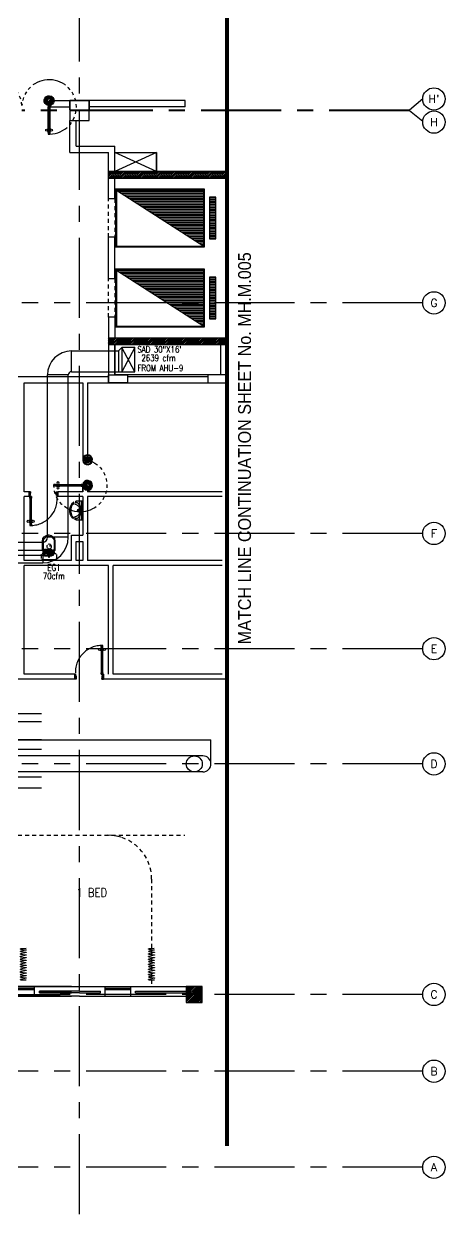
# Model space of a CAD drawing. Extents: x 417866029 to 417866302, y 43498040 to 43498122.
# Drawn here: x 417866098.64 to 417866111.78, y 43498039.82 to 43498077 of the extents above; entities that cross this region are included whole.
import ezdxf
from ezdxf.enums import TextEntityAlignment as Align

# ---------------------------------------------------------------- set-up
doc = ezdxf.new("R2010")
doc.units = 0
doc.header["$MEASUREMENT"] = 0
for name, pattern in [('CENTER2', [1.125, 0.75, -0.125, 0.125, -0.125]), ('CENTERX2', [4, 2.5, -0.5, 0.5, -0.5]), ('HIDDEN', [0.375, 0.25, -0.125]), ('HIDDEN2', [0.1875, 0.125, -0.0625])]:
    doc.linetypes.add(name, pattern=pattern)
doc.layers.get('0').update_dxf_attribs({"linetype": 'CONTINUOUS'})
for name, color, linetype in [('A_COUNTER', 7, 'CONTINUOUS'), ('A_CUBICLE_CURTAINS', 4, 'HIDDEN'), ('AX', 9, 'CONTINUOUS'), ('AX-CR', 7, 'CONTINUOUS'), ('AX-TXT', 2, 'CONTINUOUS'), ('AXES', 11, 'CENTERX2'), ('COL', 7, 'CONTINUOUS'), ('D_CURTAIN', 11, 'HIDDEN'), ('DOOR', 9, 'CONTINUOUS'), ('DUCT', 6, 'CONTINUOUS'), ('ELEV', 2, 'CONTINUOUS'), ('EXDUCT', 10, 'CONTINUOUS'), ('HAT', 11, 'CONTINUOUS'), ('HIDDEN', 9, 'HIDDEN2'), ('INSUL', 9, 'CONTINUOUS'), ('LIFTS', 9, 'CONTINUOUS'), ('Locker', 9, 'CONTINUOUS'), ('M-EGU.', 2, 'CONTINUOUS'), ('M-TEXT', 2, 'CONTINUOUS'), ('RS20', 9, 'CONTINUOUS'), ('SHAFT', 9, 'CONTINUOUS'), ('SUNI-FUR', 9, 'CONTINUOUS'), ('TXT1', 2, 'CONTINUOUS'), ('WALL', 9, 'CONTINUOUS'), ('WIN', 9, 'CONTINUOUS')]:
    doc.layers.add(name, color=color, linetype=linetype)
doc.styles.add('ROMANS', font='ROMANS.shx', dxfattribs={"width": 0.6})
doc.styles.add('RS20', font='ROMANS.shx', dxfattribs={"height": 0.2})
doc.styles.add('TTXT', font='ARIAL.TTF', dxfattribs={"width": 0.6})

# ---------------------------------------------------------------- blocks, each defined once
blk = doc.blocks.new('*X50')
at = {"color": 0}
for p, q in [((503899, 131750), (506612, 131750)), ((503977, 131700), (506612, 131700)), ((504055, 131650), (506612, 131650)), ((504132, 131600), (506612, 131600)), ((504210, 131550), (506612, 131550)), ((504288, 131500), (506612, 131500)), ((504366, 131450), (506612, 131450)), ((504444, 131400), (506612, 131400)), ((504522, 131350), (506612, 131350)), ((504600, 131300), (506612, 131300)), ((504677, 131250), (506612, 131250)), ((504755, 131200), (506612, 131200)), ((504833, 131150), (506612, 131150)), ((504911, 131100), (506612, 131100)), ((504989, 131050), (506612, 131050)), ((505067, 131000), (506612, 131000)), ((505145, 130950), (506612, 130950)), ((505222, 130900), (506612, 130900)), ((505300, 130850), (506612, 130850)), ((505378, 130800), (506612, 130800)), ((505456, 130750), (506612, 130750)), ((505534, 130700), (506612, 130700)), ((505612, 130650), (506612, 130650)), ((505690, 130600), (506612, 130600)), ((505767, 130550), (506612, 130550)), ((505845, 130500), (506612, 130500)), ((505923, 130450), (506612, 130450)), ((506001, 130400), (506612, 130400)), ((506079, 130350), (506612, 130350)), ((506157, 130300), (506612, 130300)), ((506235, 130250), (506612, 130250)), ((506312, 130200), (506612, 130200)), ((506390, 130150), (506612, 130150)), ((506468, 130100), (506612, 130100)), ((506546, 130050), (506612, 130050))]:
    blk.add_line(p, q, dxfattribs=at)
blk = doc.blocks.new('*X49')
at = {"color": 0}
for p, q in [((140176, 227700), (140376, 227700)), ((140176, 227650), (140376, 227650)), ((140176, 227600), (140376, 227600)), ((140176, 227550), (140376, 227550)), ((140176, 227500), (140376, 227500)), ((140176, 227450), (140376, 227450)), ((140176, 227400), (140376, 227400)), ((140176, 227350), (140376, 227350)), ((140176, 227300), (140376, 227300)), ((140176, 227250), (140376, 227250)), ((140176, 227200), (140376, 227200)), ((140176, 227150), (140376, 227150)), ((140176, 227100), (140376, 227100)), ((140176, 227050), (140376, 227050)), ((140176, 227000), (140376, 227000)), ((140176, 226950), (140376, 226950)), ((140176, 226900), (140376, 226900)), ((140176, 226850), (140376, 226850)), ((140176, 226800), (140376, 226800)), ((140176, 226750), (140376, 226750)), ((140176, 226700), (140376, 226700)), ((140176, 226650), (140376, 226650)), ((140176, 226600), (140376, 226600)), ((140176, 226550), (140376, 226550)), ((140176, 226500), (140376, 226500)), ((140176, 226450), (140376, 226450))]:
    blk.add_line(p, q, dxfattribs=at)
blk = doc.blocks.new('A$C272A55A0')
at = {"layer": 'DOOR', "color": 0, "linetype": 'ByBlock'}
for p, q in [((0, 900), (0, 1050)), ((50, 1050), (0, 1050)), ((0, 900), (25, 900)), ((25, 950), (50, 950)), ((25, 900), (25, 950)), ((75, 900), (25, 900)), ((25, 850), (25, 900)), ((42, 850), (25, 850)), ((58, 870), (42, 870)), ((42, 870), (42, 850)), ((50, 950), (50, 1050)), ((58, 850), (58, 870)), ((75, 850), (58, 850)), ((75, 900), (75, 850)), ((1725, 900), (1775, 900)), ((1725, 900), (1725, 850)), ((1725, 850), (1742, 850)), ((1742, 870), (1758, 870)), ((1742, 850), (1742, 870)), ((1750, 950), (1750, 1050)), ((1750, 1050), (1800, 1050)), ((1775, 950), (1750, 950)), ((1758, 870), (1758, 850)), ((1758, 850), (1775, 850)), ((1775, 900), (1775, 950)), ((1800, 900), (1775, 900)), ((1775, 850), (1775, 900)), ((1800, 1050), (1800, 900)), ((25, 50), (42, 50)), ((25, 50), (25, 0)), ((25, 0), (75, 0)), ((75, 0), (25, 0)), ((42, 50), (42, 30)), ((42, 30), (58, 30)), ((58, 50), (75, 50)), ((58, 50), (58, 30)), ((75, 50), (75, 0)), ((1718, 160), (1709, 160)), ((1709, 95), (1709, 160)), ((1718, 95), (1709, 95)), ((1725, 173), (1718, 173)), ((1718, 173), (1718, 83)), ((1718, 95), (1718, 160)), ((1725, 83), (1718, 83)), ((1742, 50), (1725, 50)), ((1725, 50), (1725, 0)), ((1775, 0), (1725, 0)), ((1725, 0), (1775, 0)), ((1742, 50), (1742, 30)), ((1758, 30), (1742, 30)), ((1775, 50), (1758, 50)), ((1758, 50), (1758, 30)), ((1775, 173), (1782, 173)), ((1775, 83), (1782, 83)), ((1775, 50), (1775, 0)), ((1782, 173), (1782, 83)), ((1782, 160), (1791, 160)), ((1782, 95), (1782, 160)), ((1782, 95), (1791, 95)), ((1791, 95), (1791, 160))]:
    blk.add_line(p, q, dxfattribs=at)
at = {"layer": 'DOOR', "color": 9, "linetype": 'ByBlock'}
for p, q in [((50, 1050), (0, 1010)), ((50, 1050), (0, 937)), ((50, 1050), (37, 950)), ((1750, 1050), (1800, 1010)), ((1750, 1050), (1800, 937)), ((1750, 1050), (1763, 950))]:
    blk.add_line(p, q, dxfattribs=at)
at = {"layer": 'DOOR', "linetype": 'ByBlock'}
for p, q in [((25, 850), (25, 50)), ((42, 850), (42, 50)), ((58, 850), (58, 50)), ((75, 50), (75, 850)), ((1725, 50), (1725, 850)), ((1742, 850), (1742, 50)), ((1758, 850), (1758, 50)), ((1775, 850), (1775, 50))]:
    blk.add_line(p, q, dxfattribs=at)
at = {"layer": 'DOOR', "color": 0, "linetype": 'ByBlock'}
for centre in [(1676, 128), (1824, 128)]:
    blk.add_circle(centre, 32.4, dxfattribs=at)
at = {"layer": 'DOOR', "color": 9, "linetype": 'ByBlock'}
for centre, radius, start, end in [((50, 1050), 54.4, 203.2074, 270), ((50, 1050), 74.4, 227.7764, 270), ((50, 1050), 94.4, 238.0182, 270), ((50, 1050), 114, 244.0838, 257.3774), ((50, 1050), 134, 248.1598, 259.28), ((50, 1050), 154, 251.1053, 256.2858), ((50, 1050), 34.4, 180, 270), ((50, 1050), 14.4, 180, 270), ((1750, 1050), 14.4, 270, 0), ((1750, 1050), 34.4, 270, 0), ((1750, 1050), 54.4, 270, 336.7926), ((1750, 1050), 74.4, 270, 312.2236), ((1750, 1050), 94.4, 270, 301.9818), ((1750, 1050), 114, 282.6226, 295.9162), ((1750, 1050), 134, 280.72, 291.8402), ((1750, 1050), 154, 283.7142, 288.8947)]:
    blk.add_arc(centre, radius, start, end, dxfattribs=at)
at = {"layer": 'DOOR', "linetype": 'HIDDEN', "ltscale": 0.5}
for centre, start, end in [((50, 851), 268.3174, 3.2965), ((1750, 851), 176.7035, 271.6826)]:
    blk.add_arc(centre, 851, start, end, dxfattribs=at)
at = {"layer": 'WALL', "linetype": 'ByBlock'}
blk.add_line((1800, 900), (1800, 1050), dxfattribs=at)
blk = doc.blocks.new('DOOR90')
at = {"layer": 'DOOR', "color": 7, "linetype": 'ByBlock'}
for p, q in [((-150, 0), (0, 0)), ((-150, 0), (-150, -25)), ((0, -50), (-114, 0)), ((0, -50), (-40, 0)), ((0, -50), (0, 0)), ((-1000, -25), (-1050, -25)), ((-1050, -75), (-1050, -25)), ((-1050, -25), (-1050, -75)), ((-1000, -75), (-1050, -75)), ((-1000, -42), (-1020, -42)), ((-1020, -42), (-1020, -58)), ((-1000, -58), (-1020, -58)), ((-1000, -25), (-1000, -42)), ((-1000, -58), (-1000, -75)), ((-878, -18), (-968, -18)), ((-968, -25), (-968, -18)), ((-968, -75), (-968, -82)), ((-878, -82), (-968, -82)), ((-955, -9), (-890, -9)), ((-955, -18), (-955, -9)), ((-955, -18), (-890, -18)), ((-955, -82), (-890, -82)), ((-955, -82), (-955, -91)), ((-955, -91), (-890, -91)), ((-890, -18), (-890, -9)), ((-890, -82), (-890, -91)), ((-878, -25), (-878, -18)), ((-878, -75), (-878, -82)), ((-200, -25), (-150, -25)), ((-200, -42), (-200, -25)), ((-180, -42), (-200, -42)), ((-200, -58), (-180, -58)), ((-200, -75), (-200, -58)), ((-150, -75), (-200, -75)), ((-180, -58), (-180, -42)), ((-150, -25), (-100, -25)), ((-150, -75), (-150, -25)), ((-100, -25), (-100, -50)), ((0, -50), (-100, -37)), ((-100, -50), (0, -50)), ((-150, -875), (-100, -875)), ((-150, -900), (-150, -875)), ((-150, -900), (0, -900)), ((0, -900), (-150, -900)), ((0, -850), (-114, -900)), ((-100, -875), (-100, -850)), ((0, -850), (-100, -863)), ((-100, -850), (0, -850)), ((0, -850), (-40, -900)), ((0, -850), (0, -900))]:
    blk.add_line(p, q, dxfattribs=at)
at = {"layer": 'DOOR', "linetype": 'ByBlock'}
for p, q in [((-200, -25), (-1000, -25)), ((-200, -42), (-1000, -42)), ((-200, -58), (-1000, -58)), ((-1000, -75), (-200, -75))]:
    blk.add_line(p, q, dxfattribs=at)
at = {"layer": 'DOOR', "color": 7, "linetype": 'ByBlock'}
for centre in [(-923, 24), (-923, -124)]:
    blk.add_circle(centre, 32.4, dxfattribs=at)
for centre, radius, start, end in [((0, -50), 154, 161.1053, 166.2858), ((0, -50), 94.4, 148.0182, 180), ((0, -50), 134, 158.1598, 169.28), ((0, -50), 114, 154.0838, 167.3774), ((0, -50), 74.4, 137.7764, 180), ((0, -50), 54.4, 113.2074, 180), ((0, -50), 34.4, 90, 180), ((0, -50), 14.4, 90, 180), ((0, -850), 154, 193.7142, 198.8947), ((0, -850), 134, 190.72, 201.8402), ((0, -850), 94.4, 180, 211.9818), ((0, -850), 74.4, 180, 222.2236), ((0, -850), 54.4, 180, 246.7926), ((0, -850), 34.4, 180, 270), ((0, -850), 14.4, 180, 270)]:
    blk.add_arc(centre, radius, start, end, dxfattribs=at)
at = {"layer": 'DOOR', "linetype": 'HIDDEN', "ltscale": 0.5}
blk.add_arc((-222, -50), 828, 178.2701, 275.003, dxfattribs=at)
blk = doc.blocks.new('3')
at = {"layer": 'SUNI-FUR', "linetype": 'Continuous'}
for p, q in [((-0.304, 0), (-0.304, -0.192)), ((0.304, 0), (-0.304, 0)), ((0.304, -0.192), (0.304, 0)), ((0.304, -0.039), (-0.304, -0.039)), ((-0.304, -0.192), (-0.254, -0.192)), ((-0.271, -0.228), (-0.271, -0.192)), ((-0.254, -0.192), (-0.239, -0.15)), ((-0.239, -0.228), (-0.239, -0.15)), ((0.032, -0.13), (-0.032, -0.13)), ((0.016, -0.021), (-0.015, -0.021)), ((0, -0.005), (0, -0.037)), ((0, -0.098), (0, -0.162)), ((0.239, -0.15), (0.254, -0.192)), ((0.239, -0.15), (0.239, -0.228)), ((0.254, -0.192), (0.304, -0.192)), ((0.271, -0.192), (0.271, -0.228))]:
    blk.add_line(p, q, dxfattribs=at)
for centre, radius in [((-0.065, -0.021), 0.0124), ((0, -0.13), 0.0325), ((0, -0.021), 0.0155), ((0.065, -0.021), 0.0124)]:
    blk.add_circle(centre, radius, dxfattribs=at)
for centre, radius, start, end in [((-0.191, -0.235), 0.0807, 174.5539, 214.673), ((-0.083, -0.16), 0.212, 214.673, 239.0867), ((-0.085, -0.267), 0.193, 117.0377, 142.6695), ((-0.187, -0.234), 0.0525, 173.0893, 213.2084), ((-0.083, -0.16), 0.18, 214.673, 239.0867), ((0.204, -0.373), 0.433, 163.2739, 167.375), ((0.104, -0.343), 0.328, 144.0392, 163.2739), ((-0.035, -0.081), 0.305, 239.0867, 256.0699), ((-0.035, -0.081), 0.272, 239.0867, 256.0699), ((-0.028, -0.365), 0.307, 103.0865, 118.1878), ((0.054, -0.312), 0.27, 118.7422, 143.0578), ((0, 0.062), 0.419, 256.0699, 270), ((-0.008, -0.528), 0.47, 89.0532, 100.9895), ((-0.012, -0.189), 0.13, 84.8536, 119.4454), ((0, -0.527), 0.469, 78.0637, 90), ((0.003, -0.228), 0.168, 61.4441, 91.1678), ((0, 0.062), 0.419, 270, 283.9301), ((-0.04, -0.297), 0.25, 35.9608, 60.2764), ((0.034, -0.367), 0.306, 62.9623, 78.0637), ((0.035, -0.081), 0.272, 283.9301, 300.9133), ((0.035, -0.081), 0.305, 283.9301, 300.9133), ((-0.104, -0.343), 0.328, 16.7261, 35.9608), ((0.085, -0.267), 0.193, 37.3305, 62.9623), ((0.089, -0.171), 0.167, 300.9133, 325.327), ((0.089, -0.171), 0.2, 300.9133, 325.327), ((-0.204, -0.373), 0.433, 12.7359, 16.7261), ((0.171, -0.228), 0.068, 325.327, 0), ((0.171, -0.228), 0.101, 325.327, 0), ((0, 0.062), 0.452, 256.0699, 270), ((0, 0.062), 0.452, 270, 283.9301)]:
    blk.add_arc(centre, radius, start, end, dxfattribs=at)
blk = doc.blocks.new('2')
at = {"layer": 'SUNI-FUR', "linetype": 'Continuous'}
for p, q in [((0.014, 0.765), (0.004, 0.765)), ((-0.185, 0.576), (-0.185, 0.3)), ((-0.159, 0.57), (-0.159, 0.32)), ((-0.065, 0.438), (-0.07, 0.406)), ((-0.07, 0.406), (-0.065, 0.375)), ((-0.005, 0.487), (-0.029, 0.481)), ((0.019, 0.481), (-0.005, 0.487)), ((0.016, 0.724), (-0.003, 0.724)), ((0.06, 0.406), (0.055, 0.438)), ((0.057, 0.377), (0.06, 0.406)), ((0.168, 0.32), (0.168, 0.57)), ((0.203, 0.3), (0.203, 0.576)), ((-0.241, 0.03), (-0.241, 0.15)), ((-0.211, 0.18), (-0.17, 0.18)), ((0.211, 0), (-0.211, 0)), ((-0.186, 0.199), (-0.186, 0.208)), ((-0.176, 0.218), (0.172, 0.218)), ((0.172, 0.189), (-0.176, 0.189)), ((-0.122, 0.237), (0.009, 0.237)), ((-0.113, 0.279), (0.008, 0.279)), ((-0.029, 0.331), (-0.005, 0.326)), ((-0.005, 0.326), (0.019, 0.331)), ((0.001, 0.279), (0.123, 0.279)), ((0.008, 0.279), (0.001, 0.279)), ((0.009, 0.237), (0.14, 0.237)), ((0.174, 0.18), (0.211, 0.18)), ((0.174, 0.18), (0.174, 0.18)), ((0.182, 0.208), (0.182, 0.199)), ((0.241, 0.15), (0.241, 0.03))]:
    blk.add_line(p, q, dxfattribs=at)
blk.add_circle((0.002, 0.087), 0.0184, dxfattribs=at)
for centre, radius, start, end in [((0.004, 0.576), 0.189, 90, 180), ((0.014, 0.576), 0.189, 0, 90), ((-0.005, 0.57), 0.154, 90, 180), ((0.013, 0.412), 0.082, 141.0758, 161.504), ((0.013, 0.401), 0.082, 198.496, 218.9242), ((-0.007, 0.537), 0.112, 239.4234, 302.9162), ((0.002, 0.421), 0.0682, 117.1532, 141.0758), ((0.014, 0.57), 0.154, 0, 90), ((-0.012, 0.421), 0.0682, 38.9242, 62.8468), ((-0.023, 0.412), 0.082, 18.496, 38.9242), ((-0.029, 0.406), 0.0901, 321.0758, 341.504), ((-0.211, 0.15), 0.03, 90, 180), ((-0.211, 0.03), 0.03, 180, 270), ((-0.176, 0.208), 0.01, 90, 180), ((-0.176, 0.199), 0.01, 180, 270), ((-0.122, 0.3), 0.063, 180, 270), ((-0.201, -0.252), 0.433, 79.7535, 85.8109), ((-0.116, 0.322), 0.0432, 183.5129, 273.5129), ((0.075, 1.126), 0.973, 258.1938, 265.7347), ((0.002, 0.392), 0.0682, 218.9242, 242.8468), ((-0.07, 1.126), 0.973, 274.2653, 281.8062), ((-0.012, 0.392), 0.0682, 297.1532, 321.0758), ((0.125, 0.322), 0.0432, 266.4871, 356.4871), ((0.206, -0.252), 0.433, 94.1891, 100.2465), ((0.14, 0.3), 0.063, 270, 0), ((0.172, 0.208), 0.01, 0, 90), ((0.172, 0.199), 0.01, 270, 0), ((0.211, 0.15), 0.03, 0, 90), ((0.211, 0.03), 0.03, 270, 0)]:
    blk.add_arc(centre, radius, start, end, dxfattribs=at)
blk = doc.blocks.new('C')
at = {"layer": 'D_CURTAIN'}
for points in [[(0.229, 0.077), (0.229, 0.077, 0.848601), (0.219, 0.076), (0.202, -0.062, -0.855925), (0.192, -0.063), (0.167, 0.072, 0.866955), (0.157, 0.072), (0.144, -0.065, -0.843142), (0.134, -0.066), (0.099, 0.077, 0.845318), (0.089, 0.076), (0.076, -0.066, -0.842227), (0.066, -0.067), (0.029, 0.079, 0.837896), (0.019, 0.078), (0.004, -0.065, -0.84563), (-0.006, -0.065), (-0.04, 0.078, 0.842014), (-0.049, 0.078), (-0.065, -0.063, -0.866148), (-0.075, -0.063), (-0.099, 0.074, 0.854133), (-0.109, 0.074), (-0.129, -0.066, -0.838104), (-0.139, -0.067), (-0.17, 0.077, 0.84026), (-0.18, 0.077), (-0.183, -0.071)], [(0.639, -0.068), (0.628, 0.076, 0.848601), (0.618, 0.076), (0.601, -0.063, -0.855925), (0.591, -0.063), (0.566, 0.071, 0.866955), (0.556, 0.071), (0.542, -0.066, -0.843142), (0.533, -0.066), (0.497, 0.076, 0.845318), (0.488, 0.075), (0.474, -0.067, -0.842227), (0.465, -0.068), (0.427, 0.078, 0.837896), (0.417, 0.078), (0.403, -0.065, -0.84563), (0.393, -0.066), (0.359, 0.078, 0.842014), (0.349, 0.077), (0.334, -0.063, -0.866148), (0.324, -0.064), (0.299, 0.074, 0.854133), (0.29, 0.073), (0.27, -0.067, -0.838104), (0.26, -0.067), (0.229, 0.077, 0.84026), (0.219, 0.076)]]:
    blk.add_lwpolyline(points, format="xyb", dxfattribs=at)
blk = doc.blocks.new('AXL')
at = {"layer": 'AX-CR'}
blk.add_circle((-350, 0), 350, dxfattribs=at)
at = {"layer": 'AX-TXT', "style": 'ROMANS'}
blk.add_attdef('AX', text='', height=250, dxfattribs=at).set_placement((-350, 0), align=Align.MIDDLE)
blk = doc.blocks.new('*X62')
at = {"color": 0}
for p, q in [((197839, 138813), (198025, 139000)), ((197839, 138866), (197972, 139000)), ((197839, 138919), (197919, 139000)), ((197839, 138972), (197866, 139000)), ((197879, 138800), (198079, 139000)), ((197932, 138800), (198132, 139000)), ((197985, 138800), (198185, 139000)), ((198038, 138800), (198238, 139000)), ((198091, 138800), (198291, 139000)), ((198144, 138800), (198344, 139000)), ((198197, 138800), (198397, 139000)), ((198250, 138800), (198450, 139000)), ((198303, 138800), (198503, 139000)), ((198356, 138800), (198556, 139000)), ((198409, 138800), (198609, 139000)), ((198462, 138800), (198662, 139000)), ((198515, 138800), (198715, 139000)), ((198568, 138800), (198768, 139000)), ((198621, 138800), (198821, 139000)), ((198674, 138800), (198874, 139000)), ((198727, 138800), (198927, 139000)), ((198780, 138800), (198980, 139000)), ((198833, 138800), (199033, 139000)), ((198886, 138800), (199086, 139000)), ((198939, 138800), (199139, 139000)), ((198992, 138800), (199192, 139000)), ((199045, 138800), (199245, 139000)), ((199098, 138800), (199298, 139000)), ((199151, 138800), (199351, 139000)), ((199204, 138800), (199404, 139000)), ((199257, 138800), (199457, 139000)), ((199310, 138800), (199510, 139000)), ((199363, 138800), (199563, 139000)), ((199416, 138800), (199616, 139000)), ((199469, 138800), (199669, 139000)), ((199523, 138800), (199723, 139000)), ((199576, 138800), (199776, 139000)), ((199629, 138800), (199829, 139000)), ((199682, 138800), (199882, 139000)), ((199735, 138800), (199935, 139000)), ((199788, 138800), (199988, 139000)), ((199841, 138800), (200041, 139000)), ((199894, 138800), (200094, 139000)), ((199947, 138800), (200147, 139000)), ((200000, 138800), (200200, 139000)), ((200053, 138800), (200253, 139000)), ((200106, 138800), (200306, 139000)), ((200159, 138800), (200359, 139000)), ((200212, 138800), (200412, 139000)), ((200265, 138800), (200465, 139000)), ((200318, 138800), (200518, 139000)), ((200371, 138800), (200571, 139000)), ((200424, 138800), (200624, 139000)), ((200477, 138800), (200677, 139000)), ((200530, 138800), (200730, 139000)), ((200583, 138800), (200783, 139000)), ((200636, 138800), (200836, 139000)), ((200689, 138800), (200889, 139000)), ((200742, 138800), (200942, 139000)), ((200795, 138800), (200995, 139000)), ((200848, 138800), (201048, 139000)), ((200901, 138800), (201101, 139000)), ((200954, 138800), (201154, 139000)), ((201007, 138800), (201207, 139000)), ((201060, 138800), (201260, 139000)), ((201114, 138800), (201314, 139000)), ((201167, 138800), (201367, 139000)), ((201220, 138800), (201420, 139000)), ((201273, 138800), (201473, 139000)), ((201326, 138800), (201526, 139000)), ((201379, 138800), (201539, 138960)), ((201432, 138800), (201539, 138907)), ((201485, 138800), (201539, 138854))]:
    blk.add_line(p, q, dxfattribs=at)
blk = doc.blocks.new('*X61')
at = {"color": 0}
for p, q in [((197839, 143639), (197999, 143800)), ((197839, 143692), (197946, 143800)), ((197839, 143745), (197893, 143800)), ((197853, 143600), (198053, 143800)), ((197906, 143600), (198106, 143800)), ((197959, 143600), (198159, 143800)), ((198012, 143600), (198212, 143800)), ((198065, 143600), (198265, 143800)), ((198118, 143600), (198318, 143800)), ((198171, 143600), (198371, 143800)), ((198224, 143600), (198424, 143800)), ((198277, 143600), (198477, 143800)), ((198330, 143600), (198530, 143800)), ((198383, 143600), (198583, 143800)), ((198436, 143600), (198636, 143800)), ((198489, 143600), (198689, 143800)), ((198542, 143600), (198742, 143800)), ((198595, 143600), (198795, 143800)), ((198648, 143600), (198848, 143800)), ((198701, 143600), (198901, 143800)), ((198754, 143600), (198954, 143800)), ((198807, 143600), (199007, 143800)), ((198860, 143600), (199060, 143800)), ((198913, 143600), (199113, 143800)), ((198966, 143600), (199166, 143800)), ((199019, 143600), (199219, 143800)), ((199072, 143600), (199272, 143800)), ((199125, 143600), (199325, 143800)), ((199178, 143600), (199378, 143800)), ((199231, 143600), (199431, 143800)), ((199284, 143600), (199484, 143800)), ((199337, 143600), (199537, 143800)), ((199390, 143600), (199590, 143800)), ((199443, 143600), (199643, 143800)), ((199497, 143600), (199697, 143800)), ((199550, 143600), (199750, 143800)), ((199603, 143600), (199803, 143800)), ((199656, 143600), (199856, 143800)), ((199709, 143600), (199909, 143800)), ((199762, 143600), (199962, 143800)), ((199815, 143600), (200015, 143800)), ((199868, 143600), (200068, 143800)), ((199921, 143600), (200121, 143800)), ((199974, 143600), (200174, 143800)), ((200027, 143600), (200227, 143800)), ((200080, 143600), (200280, 143800)), ((200133, 143600), (200333, 143800)), ((200186, 143600), (200386, 143800)), ((200239, 143600), (200439, 143800)), ((200292, 143600), (200492, 143800)), ((200345, 143600), (200545, 143800)), ((200398, 143600), (200598, 143800)), ((200451, 143600), (200651, 143800)), ((200504, 143600), (200704, 143800)), ((200557, 143600), (200757, 143800)), ((200610, 143600), (200810, 143800)), ((200663, 143600), (200863, 143800)), ((200716, 143600), (200916, 143800)), ((200769, 143600), (200969, 143800)), ((200822, 143600), (201022, 143800)), ((200875, 143600), (201075, 143800)), ((200928, 143600), (201128, 143800)), ((200981, 143600), (201181, 143800)), ((201034, 143600), (201234, 143800)), ((201088, 143600), (201288, 143800)), ((201141, 143600), (201341, 143800)), ((201194, 143600), (201394, 143800)), ((201247, 143600), (201447, 143800)), ((201300, 143600), (201500, 143800)), ((201353, 143600), (201539, 143786)), ((201406, 143600), (201539, 143733)), ((201459, 143600), (201539, 143680)), ((201512, 143600), (201539, 143627))]:
    blk.add_line(p, q, dxfattribs=at)
blk = doc.blocks.new('C5')
at = {"layer": 'HAT', "linetype": 'ByBlock'}
h = blk.add_hatch(dxfattribs=at)
h.set_pattern_fill('ANSI31', color=256, scale=300, style=0)
h.set_pattern_definition([(45, (-223356.182, -51411.005), (-26.516504, 26.516504), [])])
h.paths.add_polyline_path([(300, 300), (0, 300), (0, 0), (300, 0)])
h.paths.add_polyline_path([(600, 300), (300, 300), (300, 0), (600, 0)])
at = {"layer": 'COL'}
blk.add_lwpolyline([(600, 300), (0, 300), (0, 0), (600, 0)], close=True, dxfattribs=at)
blk = doc.blocks.new('*X125')
at = {"color": 0}
for p, q in [((84179, 10675), (84665, 11161)), ((84179, 10729), (84612, 11161)), ((84179, 10782), (84559, 11161)), ((84179, 10835), (84506, 11161)), ((84179, 10888), (84453, 11161)), ((84179, 10941), (84400, 11161)), ((84179, 10994), (84347, 11161)), ((84179, 11047), (84294, 11161)), ((84179, 11100), (84240, 11161)), ((84179, 11153), (84187, 11161)), ((84218, 10661), (84679, 11122)), ((84271, 10661), (84679, 11069)), ((84324, 10661), (84679, 11016)), ((84377, 10661), (84679, 10963)), ((84430, 10661), (84679, 10910)), ((84483, 10661), (84679, 10857)), ((84536, 10661), (84679, 10804)), ((84589, 10661), (84679, 10751)), ((84642, 10661), (84679, 10698))]:
    blk.add_line(p, q, dxfattribs=at)

msp = doc.modelspace()

# ---------------------------------------------------------------- hatches: boundary and pattern name
at = {"layer": 'HAT'}
h = msp.add_hatch(dxfattribs=at)
h.set_pattern_fill('ANSI31', color=256, scale=300, style=0)
h.set_pattern_definition([(45, (-31.85, 39.768), (-26.5165042945, 26.5165042945), [])])
h.paths.add_polyline_path([(417866104.205, 43498053.886), (417866103.955, 43498053.886), (417866103.955, 43498054.136, -0.414214)])
h.paths.add_polyline_path([(417866103.955, 43498054.136), (417866103.955, 43498053.886), (417866103.705, 43498053.886, -0.414214)])
h.paths.add_polyline_path([(417866103.705, 43498053.886), (417866103.955, 43498053.886), (417866103.955, 43498053.636, -0.414214)])
h.paths.add_polyline_path([(417866103.955, 43498053.886), (417866104.205, 43498053.886, -0.414214), (417866103.955, 43498053.636)])

# ---------------------------------------------------------------- linework, layer by layer
at = {"layer": 'A_COUNTER'}
for p, q in [((417866100.624, 43498063.436), (417866100.474, 43498063.436)), ((417866092.654, 43498054.636), (417866104.475, 43498054.636)), ((417866104.225, 43498054.136), (417866096.774, 43498054.136)), ((417866104.225, 43498053.636), (417866096.774, 43498053.636))]:
    msp.add_line(p, q, dxfattribs=at)
msp.add_arc((417866104.225, 43498053.888), 0.25, 270, 90, dxfattribs=at)
at = {"layer": 'A_CUBICLE_CURTAINS', "ltscale": 0.5}
for p, q in [((417866086.524, 43498051.659), (417866103.654, 43498051.659)), ((417866102.624, 43498050.291), (417866102.624, 43498046.936))]:
    msp.add_line(p, q, dxfattribs=at)
msp.add_arc((417866101.256, 43498050.291), 1.368, 0, 90, dxfattribs=at)
at = {"layer": 'AXES'}
for p, q in [((417866100.374, 43498039.822), (417866100.374, 43498118.3)), ((417866111.081, 43498074.656), (417866110.664, 43498074.306)), ((417866110.664, 43498074.306), (417866098.574, 43498074.306)), ((417866110.664, 43498074.286), (417866098.574, 43498074.286)), ((417866111.081, 43498073.954), (417866110.664, 43498074.286)), ((417866111.081, 43498068.286), (417866098.574, 43498068.286)), ((417866111.081, 43498061.086), (417866098.574, 43498061.086)), ((417866111.081, 43498057.486), (417866098.574, 43498057.486)), ((417866111.081, 43498053.886), (417866098.574, 43498053.886)), ((417866029.482, 43498046.686), (417866099.774, 43498046.686)), ((417866111.081, 43498046.686), (417866099.774, 43498046.686)), ((417866111.081, 43498044.286), (417866090.174, 43498044.286)), ((417866111.081, 43498044.286), (417866098.574, 43498044.286)), ((417866111.081, 43498041.286), (417866096.774, 43498041.286)), ((417866111.081, 43498041.286), (417866096.774, 43498041.286))]:
    msp.add_line(p, q, dxfattribs=at)
at = {"layer": 'COL'}
for p, q in [((417866103.704, 43498046.936), (417866103.704, 43498046.436)), ((417866104.204, 43498046.936), (417866103.704, 43498046.936)), ((417866104.204, 43498046.436), (417866104.204, 43498046.936)), ((417866103.704, 43498046.436), (417866104.204, 43498046.436))]:
    msp.add_line(p, q, dxfattribs=at)
for points in [[(417866101.274, 43498072.386), (417866101.274, 43498072.186), (417866104.974, 43498072.186), (417866104.974, 43498072.386)], [(417866101.274, 43498067.186), (417866101.274, 43498066.986), (417866104.974, 43498066.986), (417866104.974, 43498067.186)]]:
    msp.add_lwpolyline(points, close=True, dxfattribs=at)
at = {"layer": 'DUCT', "linetype": 'ByBlock'}
for p, q in [((417866101.587, 43498066.786), (417866101.697, 43498066.896)), ((417866102.097, 43498066.136), (417866101.697, 43498066.896)), ((417866102.097, 43498066.896), (417866101.697, 43498066.136)), ((417866100.124, 43498066.786), (417866101.587, 43498066.786)), ((417866100.124, 43498066.136), (417866100.124, 43498066.786)), ((417866101.587, 43498066.786), (417866101.587, 43498066.136)), ((417866099.374, 43498060.965), (417866099.374, 43498066.036)), ((417866100.024, 43498066.036), (417866099.374, 43498066.036)), ((417866100.024, 43498060.965), (417866100.024, 43498066.036)), ((417866100.124, 43498066.136), (417866101.697, 43498066.136)), ((417866100.024, 43498060.965), (417866099.374, 43498060.965)), ((417866090.507, 43498060.815), (417866099.224, 43498060.815)), ((417866099.224, 43498060.815), (417866099.224, 43498060.165)), ((417866090.557, 43498060.165), (417866099.224, 43498060.165)), ((417866091.562, 43498055.461), (417866099.191, 43498055.461)), ((417866091.562, 43498055.211), (417866099.191, 43498055.211)), ((417866090.577, 43498054.647), (417866099.191, 43498054.647)), ((417866090.577, 43498054.347), (417866099.191, 43498054.347)), ((417866094.342, 43498054.347), (417866099.191, 43498054.347))]:
    msp.add_line(p, q, dxfattribs=at)
msp.add_lwpolyline([(417866101.697, 43498066.896), (417866101.697, 43498066.136), (417866102.097, 43498066.136), (417866102.097, 43498066.896)], close=True, dxfattribs=at)
for centre, radius, start, end in [((417866100.124, 43498066.036), 0.75, 90, 180), ((417866100.124, 43498066.036), 0.1, 90, 180), ((417866099.224, 43498060.965), 0.15, 270, 0), ((417866099.224, 43498060.965), 0.8, 270, 0)]:
    msp.add_arc(centre, radius, start, end, dxfattribs=at)
at = {"layer": 'ELEV', "linetype": 'CENTER2', "const_width": 0.12}
msp.add_lwpolyline([(417866104.975, 43498041.953), (417866104.975, 43498108.962)], dxfattribs=at)
at = {"layer": 'EXDUCT', "linetype": 'ByBlock'}
for p, q in [((417866094.583, 43498060.409), (417866099.566, 43498060.409)), ((417866094.595, 43498060.558), (417866099.566, 43498060.558)), ((417866099.566, 43498060.409), (417866099.566, 43498060.558)), ((417866099.191, 43498053.475), (417866088.343, 43498053.475)), ((417866099.191, 43498053.125), (417866088.343, 43498053.125))]:
    msp.add_line(p, q, dxfattribs=at)
at = {"layer": 'HIDDEN'}
for p, q in [((417866101.274, 43498070.336), (417866101.274, 43498071.536)), ((417866101.474, 43498071.536), (417866101.474, 43498070.336)), ((417866101.274, 43498067.836), (417866101.274, 43498069.036)), ((417866101.474, 43498069.036), (417866101.474, 43498067.836))]:
    msp.add_line(p, q, dxfattribs=at)
at = {"layer": 'INSUL'}
for p, q in [((417866099.124, 43498046.786), (417866100.124, 43498046.786)), ((417866099.124, 43498046.736), (417866099.124, 43498046.786)), ((417866099.124, 43498046.736), (417866100.124, 43498046.736)), ((417866100.374, 43498046.786), (417866099.127, 43498046.786)), ((417866100.374, 43498046.736), (417866099.127, 43498046.736)), ((417866100.374, 43498046.786), (417866101.027, 43498046.786)), ((417866100.374, 43498046.736), (417866101.027, 43498046.736)), ((417866100.624, 43498046.786), (417866101.027, 43498046.786)), ((417866100.624, 43498046.736), (417866101.027, 43498046.736)), ((417866101.027, 43498046.736), (417866101.027, 43498046.786)), ((417866101.027, 43498046.736), (417866101.027, 43498046.786)), ((417866102.124, 43498046.786), (417866103.704, 43498046.786)), ((417866102.124, 43498046.736), (417866102.124, 43498046.786)), ((417866102.124, 43498046.736), (417866103.704, 43498046.736))]:
    msp.add_line(p, q, dxfattribs=at)
at = {"layer": 'LIFTS'}
for p, q in [((417866101.524, 43498071.811), (417866104.249, 43498070.061)), ((417866101.524, 43498069.311), (417866104.249, 43498067.561))]:
    msp.add_line(p, q, dxfattribs=at)
for points in [[(417866101.499, 43498070.036), (417866104.274, 43498070.036), (417866104.274, 43498071.836), (417866101.499, 43498071.836)], [(417866101.524, 43498070.061), (417866104.249, 43498070.061), (417866104.249, 43498071.811), (417866101.524, 43498071.811)], [(417866104.424, 43498070.286), (417866104.624, 43498070.286), (417866104.624, 43498071.586), (417866104.424, 43498071.586)], [(417866101.499, 43498069.336), (417866101.499, 43498067.536), (417866104.274, 43498067.536), (417866104.274, 43498069.336)], [(417866101.524, 43498069.311), (417866101.524, 43498067.561), (417866104.249, 43498067.561), (417866104.249, 43498069.311)], [(417866104.424, 43498067.786), (417866104.624, 43498067.786), (417866104.624, 43498069.086), (417866104.424, 43498069.086)]]:
    msp.add_lwpolyline(points, close=True, dxfattribs=at)
at = {"layer": 'Locker', "color": 0, "linetype": 'ByBlock', "ltscale": 0.3}
msp.add_line((417866104.475, 43498053.888), (417866104.475, 43498054.636), dxfattribs=at)
at = {"layer": 'M-EGU.', "linetype": 'HIDDEN'}
for p, q in [((417866099.276, 43498060.593), (417866099.496, 43498060.593)), ((417866099.276, 43498060.373), (417866099.276, 43498060.593)), ((417866099.476, 43498060.393), (417866099.296, 43498060.573)), ((417866099.386, 43498060.483), (417866099.476, 43498060.573)), ((417866099.496, 43498060.593), (417866099.496, 43498060.373)), ((417866099.496, 43498060.373), (417866099.276, 43498060.373))]:
    msp.add_line(p, q, dxfattribs=at)
at = {"layer": 'M-EGU.'}
for p, q in [((417866099.296, 43498060.573), (417866099.476, 43498060.573)), ((417866099.296, 43498060.393), (417866099.296, 43498060.573)), ((417866099.476, 43498060.573), (417866099.476, 43498060.393)), ((417866099.476, 43498060.393), (417866099.296, 43498060.393))]:
    msp.add_line(p, q, dxfattribs=at)
at = {"layer": 'SHAFT'}
for p, q in [((417866102.774, 43498072.386), (417866101.474, 43498072.986)), ((417866102.774, 43498072.986), (417866101.474, 43498072.386)), ((417866101.699, 43498072.986), (417866102.774, 43498072.986)), ((417866102.774, 43498072.386), (417866102.774, 43498072.986))]:
    msp.add_line(p, q, dxfattribs=at)
at = {"layer": 'WALL'}
for p, q in [((417866099.474, 43498074.606), (417866100.074, 43498074.606)), ((417866099.474, 43498074.406), (417866099.474, 43498074.606)), ((417866099.474, 43498074.406), (417866100.074, 43498074.406)), ((417866103.674, 43498074.606), (417866100.674, 43498074.606)), ((417866103.674, 43498074.406), (417866100.674, 43498074.406)), ((417866103.674, 43498074.406), (417866103.674, 43498074.606)), ((417866100.074, 43498072.986), (417866100.074, 43498073.986)), ((417866100.274, 43498073.186), (417866100.274, 43498073.986)), ((417866100.074, 43498072.986), (417866100.074, 43498073.186)), ((417866100.074, 43498072.986), (417866100.074, 43498073.186)), ((417866100.074, 43498072.986), (417866100.074, 43498073.186)), ((417866100.074, 43498072.986), (417866101.274, 43498072.986)), ((417866100.274, 43498073.186), (417866101.474, 43498073.186)), ((417866101.274, 43498072.386), (417866101.274, 43498072.986)), ((417866101.474, 43498072.386), (417866101.474, 43498073.186)), ((417866101.474, 43498072.986), (417866101.699, 43498072.986)), ((417866101.274, 43498071.536), (417866101.274, 43498072.186)), ((417866101.474, 43498071.536), (417866101.474, 43498072.186)), ((417866101.474, 43498071.536), (417866101.274, 43498071.536)), ((417866101.274, 43498069.036), (417866101.274, 43498070.336)), ((417866101.474, 43498070.336), (417866101.274, 43498070.336)), ((417866101.474, 43498069.036), (417866101.474, 43498070.336)), ((417866101.474, 43498069.036), (417866101.274, 43498069.036)), ((417866101.274, 43498067.836), (417866101.274, 43498067.186)), ((417866101.474, 43498067.836), (417866101.274, 43498067.836)), ((417866101.274, 43498067.686), (417866101.274, 43498067.186)), ((417866101.474, 43498067.836), (417866101.474, 43498067.186)), ((417866101.274, 43498066.986), (417866101.274, 43498065.786)), ((417866101.274, 43498066.986), (417866101.274, 43498065.786)), ((417866101.474, 43498066.986), (417866101.474, 43498066.036)), ((417866097.024, 43498065.986), (417866101.274, 43498065.986)), ((417866098.649, 43498062.386), (417866098.649, 43498065.786)), ((417866098.649, 43498065.786), (417866100.474, 43498065.786)), ((417866100.474, 43498065.786), (417866100.474, 43498063.436)), ((417866100.624, 43498065.786), (417866100.624, 43498063.436)), ((417866100.624, 43498065.786), (417866104.824, 43498065.786)), ((417866101.274, 43498065.786), (417866101.275, 43498065.786)), ((417866101.874, 43498065.986), (417866104.374, 43498065.986)), ((417866100.474, 43498062.386), (417866100.474, 43498062.536)), ((417866100.624, 43498062.536), (417866100.474, 43498062.536)), ((417866100.474, 43498062.536), (417866100.474, 43498062.386)), ((417866100.624, 43498062.536), (417866100.624, 43498062.386)), ((417866098.799, 43498062.386), (417866098.649, 43498062.386)), ((417866098.799, 43498062.236), (417866098.649, 43498062.236)), ((417866098.649, 43498060.236), (417866098.649, 43498062.236)), ((417866098.799, 43498062.236), (417866098.799, 43498062.386)), ((417866099.699, 43498062.236), (417866099.699, 43498062.386)), ((417866100.474, 43498062.386), (417866099.699, 43498062.386)), ((417866100.474, 43498062.236), (417866099.699, 43498062.236)), ((417866100.474, 43498062.236), (417866100.474, 43498061.036)), ((417866104.824, 43498062.386), (417866100.624, 43498062.386)), ((417866104.824, 43498062.236), (417866100.624, 43498062.236)), ((417866100.624, 43498062.236), (417866100.624, 43498060.236)), ((417866100.124, 43498060.236), (417866100.124, 43498061.036)), ((417866100.124, 43498061.036), (417866100.474, 43498061.036)), ((417866100.274, 43498060.236), (417866100.274, 43498060.836)), ((417866100.274, 43498060.836), (417866100.474, 43498060.836)), ((417866100.474, 43498060.836), (417866100.474, 43498060.236)), ((417866100.124, 43498060.236), (417866098.649, 43498060.236)), ((417866100.474, 43498060.236), (417866100.274, 43498060.236)), ((417866104.824, 43498060.236), (417866100.624, 43498060.236)), ((417866101.274, 43498060.086), (417866098.649, 43498060.086)), ((417866098.649, 43498056.686), (417866098.649, 43498060.086)), ((417866101.274, 43498056.686), (417866101.274, 43498060.086)), ((417866104.824, 43498060.086), (417866101.424, 43498060.086)), ((417866101.424, 43498056.686), (417866101.424, 43498060.086)), ((417866100.224, 43498056.536), (417866097.024, 43498056.536)), ((417866100.224, 43498056.686), (417866098.649, 43498056.686)), ((417866100.224, 43498056.536), (417866100.224, 43498056.686)), ((417866101.124, 43498056.536), (417866101.124, 43498056.686)), ((417866104.974, 43498056.536), (417866101.124, 43498056.536)), ((417866101.274, 43498056.686), (417866101.274, 43498056.686)), ((417866104.824, 43498056.686), (417866101.424, 43498056.686)), ((417866098.974, 43498046.936), (417866100.124, 43498046.936)), ((417866098.974, 43498046.936), (417866100.124, 43498046.936)), ((417866098.974, 43498046.636), (417866098.974, 43498046.936)), ((417866100.127, 43498046.936), (417866098.977, 43498046.936)), ((417866100.127, 43498046.936), (417866098.977, 43498046.936)), ((417866100.124, 43498046.936), (417866101.174, 43498046.936)), ((417866101.174, 43498046.636), (417866101.174, 43498046.936)), ((417866101.174, 43498046.636), (417866101.174, 43498046.936)), ((417866101.974, 43498046.936), (417866103.704, 43498046.936)), ((417866101.974, 43498046.636), (417866101.974, 43498046.936)), ((417866098.974, 43498046.636), (417866100.124, 43498046.636)), ((417866098.974, 43498046.636), (417866100.124, 43498046.636)), ((417866100.124, 43498046.636), (417866098.977, 43498046.636)), ((417866100.374, 43498046.636), (417866098.977, 43498046.636)), ((417866100.374, 43498046.636), (417866101.174, 43498046.636)), ((417866100.624, 43498046.636), (417866101.174, 43498046.636)), ((417866101.974, 43498046.636), (417866103.704, 43498046.636))]:
    msp.add_line(p, q, dxfattribs=at)
at = {"layer": 'WALL', "linetype": 'ByBlock', "ltscale": 0.3}
for points in [[(417866100.074, 43498074.606), (417866100.674, 43498074.606), (417866100.674, 43498074.306), (417866100.074, 43498074.306)], [(417866100.674, 43498074.286), (417866100.074, 43498074.286), (417866100.074, 43498073.986), (417866100.674, 43498073.986)], [(417866101.274, 43498072.386), (417866104.974, 43498072.386), (417866104.974, 43498072.186), (417866101.274, 43498072.186)], [(417866101.274, 43498066.986), (417866104.974, 43498066.986), (417866104.974, 43498067.186), (417866101.274, 43498067.186)], [(417866101.474, 43498066.986), (417866104.774, 43498066.986), (417866104.774, 43498066.036), (417866101.474, 43498066.036)]]:
    msp.add_lwpolyline(points, close=True, dxfattribs=at)
at = {"layer": 'WALL', "color": 62, "linetype": 'ByBlock', "ltscale": 0.3}
msp.add_lwpolyline([(417866101.474, 43498072.986), (417866102.774, 43498072.986), (417866102.774, 43498072.386), (417866101.474, 43498072.386)], close=True, dxfattribs=at)
at = {"layer": 'WALL'}
for points in [[(417866101.274, 43498066.036), (417866101.874, 43498066.036), (417866101.874, 43498065.786), (417866101.274, 43498065.786)], [(417866104.974, 43498066.036), (417866104.374, 43498066.036), (417866104.374, 43498065.786), (417866104.974, 43498065.786)]]:
    msp.add_lwpolyline(points, close=True, dxfattribs=at)
msp.add_circle((417866103.955, 43498053.886), 0.25, dxfattribs=at)
at = {"layer": 'WIN'}
for p, q in [((417866098.97, 43498046.936), (417866098.174, 43498046.936)), ((417866098.97, 43498046.886), (417866098.174, 43498046.886)), ((417866098.97, 43498046.836), (417866098.174, 43498046.836)), ((417866098.97, 43498046.836), (417866098.174, 43498046.836)), ((417866098.177, 43498046.836), (417866098.974, 43498046.836)), ((417866101.174, 43498046.936), (417866101.974, 43498046.936)), ((417866101.174, 43498046.886), (417866101.974, 43498046.886)), ((417866101.174, 43498046.836), (417866101.974, 43498046.836)), ((417866098.97, 43498046.636), (417866098.174, 43498046.636)), ((417866098.97, 43498046.636), (417866098.174, 43498046.636)), ((417866098.177, 43498046.636), (417866098.974, 43498046.636)), ((417866098.177, 43498046.636), (417866098.974, 43498046.636)), ((417866101.174, 43498046.636), (417866101.974, 43498046.636))]:
    msp.add_line(p, q, dxfattribs=at)

# ---------------------------------------------------------------- block references
at = {"layer": 'AX', "xscale": 0.0009999871253967285, "yscale": 0.001000002026557922, "zscale": 0.001}
for p, values in [((417866111.781, 43498074.656), {'AX': "H'"}), ((417866111.781, 43498073.936), {'AX': 'H'}), ((417866111.781, 43498068.286), {'AX': 'G'}), ((417866111.781, 43498061.086), {'AX': 'F'}), ((417866111.781, 43498057.486), {'AX': 'E'}), ((417866111.781, 43498053.886), {'AX': 'D'}), ((417866111.781, 43498046.686), {'AX': 'C'}), ((417866111.781, 43498044.286), {'AX': 'B'}), ((417866111.781, 43498041.286), {'AX': 'A'})]:
    msp.add_blockref('AXL', p, dxfattribs=at).add_auto_attribs(values)
at = {"layer": 'D_CURTAIN', "ltscale": 2, "xscale": 1.200000002980232, "yscale": 1.200000002980232, "zscale": 1.2, "rotation": 90}
for p in [(417866098.625, 43498047.358), (417866102.625, 43498047.358)]:
    msp.add_blockref('C', p, dxfattribs=at)
at = {"layer": 'DOOR', "color": 0, "linetype": 'ByBlock', "xscale": 0.0009999871253967285, "yscale": 0.001000002026557922, "zscale": 0.001}
msp.add_blockref('A$C272A55A0', (417866097.674, 43498073.556), dxfattribs=at)
at = {"layer": 'DOOR', "color": 0, "linetype": 'ByBlock', "yscale": 0.001000002026557922, "zscale": 0.001}
for p, xscale, rotation in [((417866100.624, 43498062.536), -0.0009999871253967285, 180), ((417866098.799, 43498062.386), 0.001000002026557922, 90)]:
    msp.add_blockref('DOOR90', p, dxfattribs=dict(at, xscale=xscale, rotation=rotation))
at = {"layer": 'HAT', "xscale": 0.0009999871253967285, "yscale": 0.001000002026557922, "zscale": 0.001}
for name, p in [('C5', (417866100.074, 43498074.306)), ('C5', (417866100.074, 43498073.986)), ('*X61', (417865903.435, 43497928.587)), ('*X62', (417865903.435, 43497928.187)), ('*X125', (417866019.524, 43498035.775))]:
    msp.add_blockref(name, p, dxfattribs=at)
at = {"layer": 'LIFTS', "color": 11, "xscale": 0.0009999871253967285, "yscale": 0.001000002026557922, "zscale": 0.001}
for name, p in [('*X50', (417865597.637, 43497940.061)), ('*X49', (417865964.247, 43497843.867)), ('*X50', (417865597.637, 43497937.561)), ('*X49', (417865964.247, 43497841.37))]:
    msp.add_blockref(name, p, dxfattribs=at)
at = {"layer": 'SUNI-FUR', "xscale": -1, "rotation": 270}
msp.add_blockref('3', (417866100.463, 43498061.801), dxfattribs=at)
at = {"layer": 'SUNI-FUR', "xscale": -1}
msp.add_blockref('2', (417866099.421, 43498060.273), dxfattribs=at)
at = {"layer": 'WALL', "xscale": 0.001000002026557922, "yscale": 0.001000002026557922, "zscale": 0.001, "rotation": 270}
msp.add_blockref('DOOR90', (417866101.124, 43498056.536), dxfattribs=at)

# ---------------------------------------------------------------- texts
at = {"layer": 'M-TEXT', "style": 'ROMANS', "width": 0.8}
for s, p in [('SAD 30"X16\'', (417866102.178, 43498066.734)), ('2639 cfm', (417866102.304, 43498066.469)), ('FROM AHU-9', (417866102.181, 43498066.15)), ('70cfm', (417866099.228, 43498059.658)), ('EG1', (417866099.373, 43498059.921))]:
    msp.add_text(s, height=0.2, dxfattribs=at).set_placement(p)
at = {"layer": 'RS20', "style": 'RS20', "width": 0.85}
msp.add_text('1 BED', height=0.2736, dxfattribs=at).set_placement((417866100.755, 43498049.867), align=Align.MIDDLE)
at = {"layer": 'TXT1', "color": 6, "style": 'TTXT', "width": 0.9}
msp.add_text('MATCH LINE CONTINUATION SHEET No. MH.M.005', height=0.40118, rotation=90, dxfattribs=at).set_placement((417866105.723, 43498057.621))

doc.saveas('drawing.dxf')
